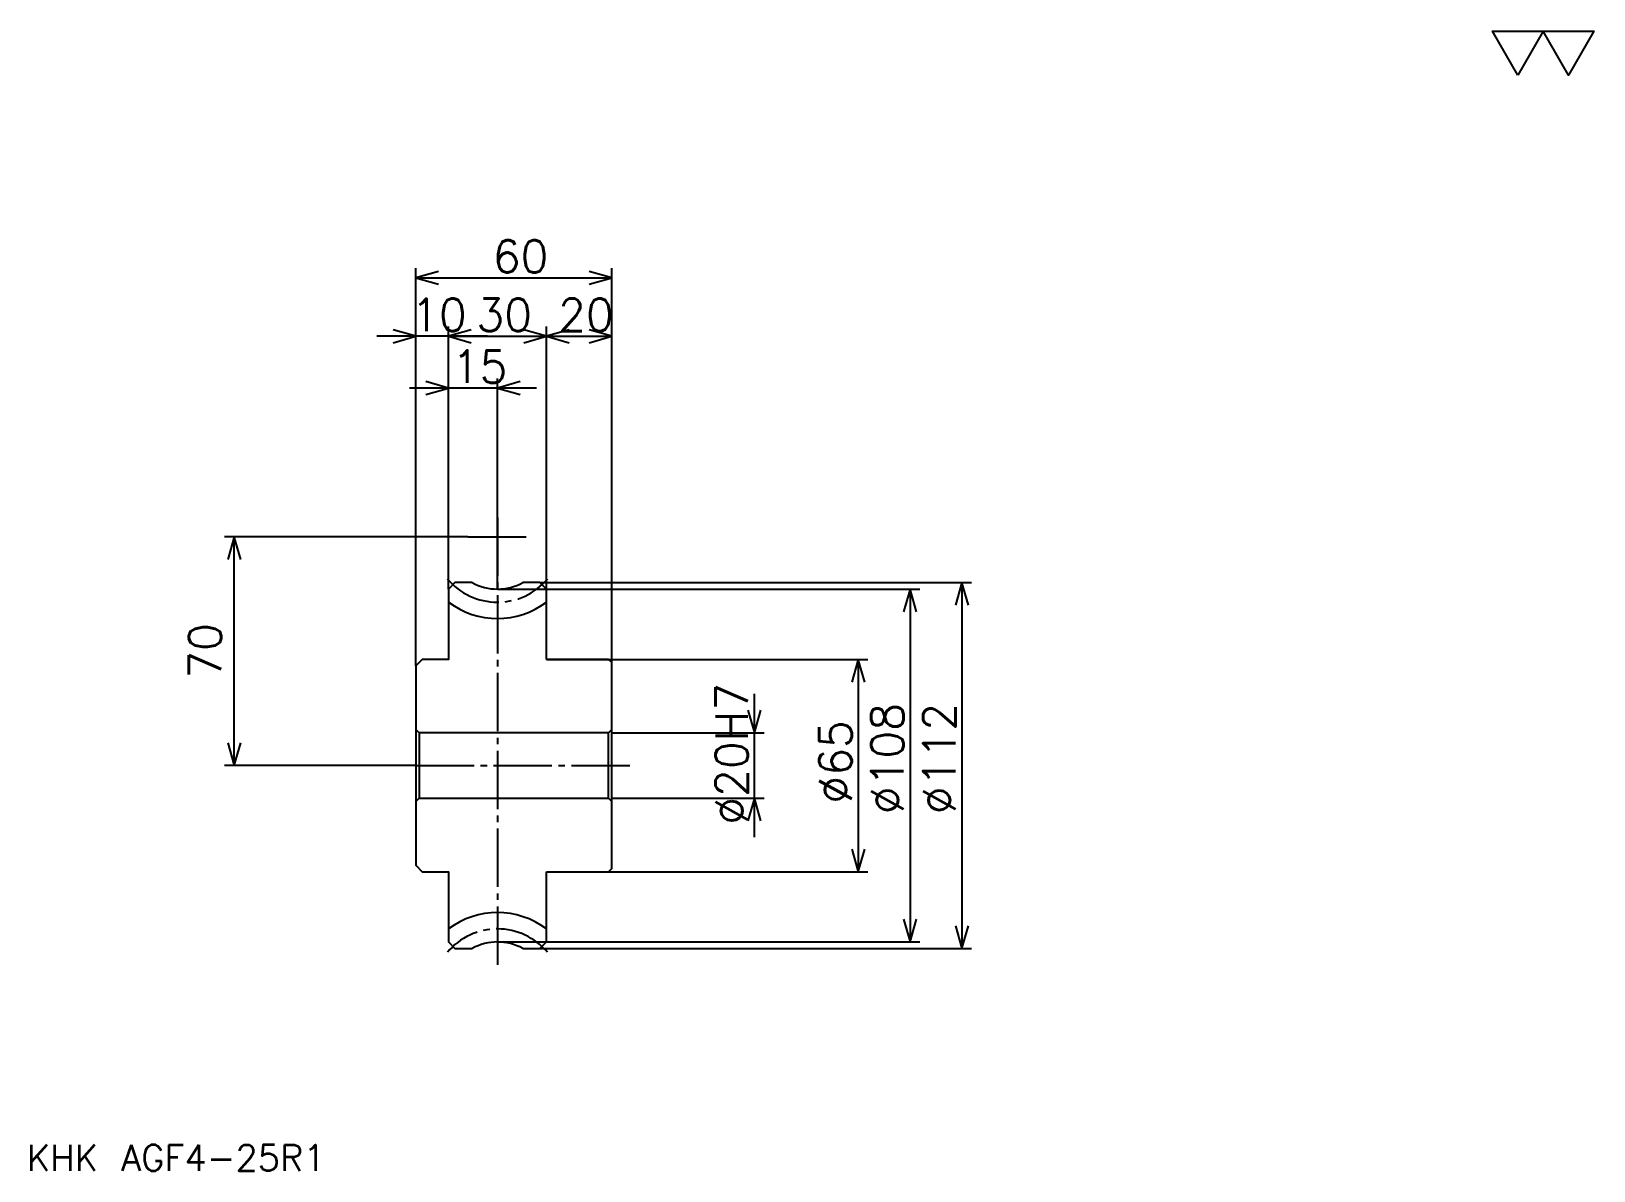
# Model space of a CAD drawing. Extents: x 21 to 499, y 22 to 371.
import ezdxf

# ---------------------------------------------------------------- set-up
doc = ezdxf.new("R2010")
doc.units = 0
doc.linetypes.add('DASHDOT', pattern=[23.809524, 17.857143, -1.984127, 1.984127, -1.984127])
doc.layers.get('0').update_dxf_attribs({"linetype": 'CONTINUOUS'})
doc.layers.add('DASHDOT', color=6, linetype='DASHDOT')
doc.styles.add('KANJI', font='TXT', dxfattribs={"bigfont": 'BIGFONT'})

msp = doc.modelspace()

# ---------------------------------------------------------------- linework, layer by layer
at = {"color": 5}
for p, q in [((138.888885, 201.833328), (138.888885, 298.063477)), ((198.888885, 178.333328), (198.888885, 298.063477)), ((138.888885, 295.08728), (198.888885, 295.08728)), ((148.888885, 201.833328), (148.888885, 280.20636)), ((178.888885, 201.833328), (178.888885, 280.20636)), ((160.79364, 277.230164), (126.984123, 277.230164)), ((148.888885, 277.230164), (178.888885, 277.230164)), ((178.888885, 277.230164), (198.888885, 277.230164)), ((163.888885, 199.833328), (163.888885, 264.333313)), ((175.79364, 261.357147), (136.984131, 261.357147)), ((154.841263, 215.833328), (80.35714, 215.833328)), ((83.333328, 145.833328), (83.333328, 215.833328)), ((138.888885, 176.333328), (138.888885, 201.833328)), ((148.888885, 199.833328), (148.888885, 201.833328)), ((176.888885, 201.833328), (198.888885, 201.833328)), ((178.888885, 199.833328), (178.888885, 201.833328)), ((198.888885, 201.833328), (309.007935, 201.833328)), ((198.888885, 177.333328), (198.888885, 201.833328)), ((306.031738, 201.833328), (306.031738, 89.833328)), ((163.888885, 199.833328), (198.888885, 199.833328)), ((198.888885, 199.833328), (293.134918, 199.833328)), ((290.158722, 199.833328), (290.158722, 91.833328)), ((178.888885, 178.333328), (198.888885, 178.333328)), ((198.888885, 178.333328), (277.261902, 178.333328)), ((274.285706, 178.333328), (274.285706, 113.333328)), ((242.539673, 123.928566), (242.539673, 167.738098)), ((198.888885, 155.833328), (245.515869, 155.833328)), ((138.888885, 145.833328), (80.35714, 145.833328)), ((198.888885, 135.833328), (245.515869, 135.833328)), ((178.888885, 113.333328), (198.888885, 113.333328)), ((198.888885, 113.333328), (277.261902, 113.333328)), ((163.888885, 91.833328), (198.888885, 91.833328)), ((198.888885, 91.833328), (293.134918, 91.833328)), ((176.888885, 89.833328), (198.888885, 89.833328)), ((198.888885, 89.833328), (309.007935, 89.833328))]:
    msp.add_line(p, q, dxfattribs=at)
at = {"color": 4}
for p, q in [((198.888885, 156.833328), (197.888885, 155.833328)), ((138.888885, 134.833328), (139.888885, 135.833328)), ((198.888885, 134.833328), (197.888885, 135.833328))]:
    msp.add_line(p, q, dxfattribs=at)
at = {"color": 7}
msp.add_lwpolyline([(476.190491, 357.142853), (468.452393, 370.555542), (499.404785, 370.555542), (491.666687, 357.142853), (483.928589, 370.555542), (476.190491, 357.142853)], dxfattribs=at)
at = {"color": 5}
for points in [[(145.833328, 297.071411), (138.888885, 295.08728), (145.833328, 293.103149)], [(191.944443, 293.103149), (198.888885, 295.08728), (191.944443, 297.071411)], [(131.944443, 275.246033), (138.888885, 277.230164), (131.944443, 279.214294)], [(155.833328, 279.214294), (148.888885, 277.230164), (155.833328, 275.246033)], [(155.833328, 279.214294), (148.888885, 277.230164), (155.833328, 275.246033)], [(171.944443, 275.246033), (178.888885, 277.230164), (171.944443, 279.214294)], [(185.833328, 279.214294), (178.888885, 277.230164), (185.833328, 275.246033)], [(191.944443, 275.246033), (198.888885, 277.230164), (191.944443, 279.214294)], [(141.944443, 259.373016), (148.888885, 261.357147), (141.944443, 263.341248)], [(170.833328, 263.341248), (163.888885, 261.357147), (170.833328, 259.373016)], [(85.317459, 208.888885), (83.333328, 215.833328), (81.349197, 208.888885)], [(308.015869, 194.888885), (306.031738, 201.833328), (304.047607, 194.888885)], [(292.142853, 192.888885), (290.158722, 199.833328), (288.174591, 192.888885)], [(276.269836, 171.388885), (274.285706, 178.333328), (272.301575, 171.388885)], [(240.555557, 162.777771), (242.539673, 155.833328), (244.523804, 162.777771)], [(81.349197, 152.777771), (83.333328, 145.833328), (85.317459, 152.777771)], [(244.523804, 128.888885), (242.539673, 135.833328), (240.555557, 128.888885)], [(272.301575, 120.277771), (274.285706, 113.333328), (276.269836, 120.277771)], [(288.174591, 98.777771), (290.158722, 91.833328), (292.142853, 98.777771)], [(304.047607, 96.777771), (306.031738, 89.833328), (308.015869, 96.777771)]]:
    msp.add_lwpolyline(points, dxfattribs=at)
at = {"color": 4}
for points in [[(156.142914, 201.833328), (150.888885, 201.833328), (148.888885, 199.833328), (148.888885, 178.333328), (140.888885, 178.333328), (138.888885, 176.333328), (138.888885, 134.833328)], [(178.888885, 178.333328), (178.888885, 199.833328), (176.888885, 201.833328), (171.634857, 201.833328)], [(178.888885, 113.333328), (197.888885, 113.333328), (198.888885, 114.333328), (198.888885, 177.333328), (197.888885, 178.333328), (178.888885, 178.333328)], [(138.888885, 156.833328), (139.888885, 155.833328), (139.888885, 135.833328), (197.888885, 135.833328), (197.888885, 155.833328), (139.888885, 155.833328)], [(138.888885, 134.833328), (138.888885, 115.333328), (140.888885, 113.333328), (148.888885, 113.333328), (148.888885, 91.833328), (150.888885, 89.833328), (156.142914, 89.833328)], [(171.634857, 89.833328), (176.888885, 89.833328), (178.888885, 91.833328), (178.888885, 113.333328)]]:
    msp.add_lwpolyline(points, dxfattribs=at)
for centre, radius, start, end in [((163.888885, 215.833328), 16, 241.04497738, 298.95502742), ((163.888885, 215.833328), 25, 233.13010317, 306.86989683), ((163.888885, 75.833328), 25, 53.13010317, 126.86989683), ((163.888885, 75.833328), 16, 61.04497258, 118.95502262)]:
    msp.add_arc(centre, radius, start, end, dxfattribs=at)
at = {"layer": 'DASHDOT', "color": 7}
for p, q in [((163.888885, 221.785706), (163.888885, 83.880951)), ((154.841263, 215.833328), (172.936508, 215.833328)), ((138.888885, 145.833328), (204.841263, 145.833328))]:
    msp.add_line(p, q, dxfattribs=at)
for centre, start, end in [((163.888885, 215.833328), 219.99999848, 320.00000152), ((163.888885, 75.833328), 39.99999848, 140.00000152)]:
    msp.add_arc(centre, 20, start, end, dxfattribs=at)

# ---------------------------------------------------------------- texts
at = {"color": 7, "style": 'KANJI'}
for s, height, p in [('60', 9.920635, (162.440475, 296.674591)), ('10', 9.920635, (137.440475, 278.817444)), ('30', 9.920635, (157.440475, 278.817444)), ('20', 9.920635, (182.440475, 278.817444)), ('15', 9.920635, (149.940475, 262.944458)), ('KHK AGF4-25R1', 7.936508, (19.84127, 21.825397))]:
    msp.add_text(s, height=height, dxfattribs=at).set_placement(p)
for s, p in [('70', (79.365074, 172.400787)), ('%%c20H7', (240.555557, 127.728172)), ('%%c108', (288.174591, 130.952377)), ('%%c112', (304.047607, 130.952377)), ('%%c65', (272.301575, 134.176575))]:
    msp.add_text(s, height=9.920635, rotation=90, dxfattribs=at).set_placement(p)

doc.saveas('drawing.dxf')
